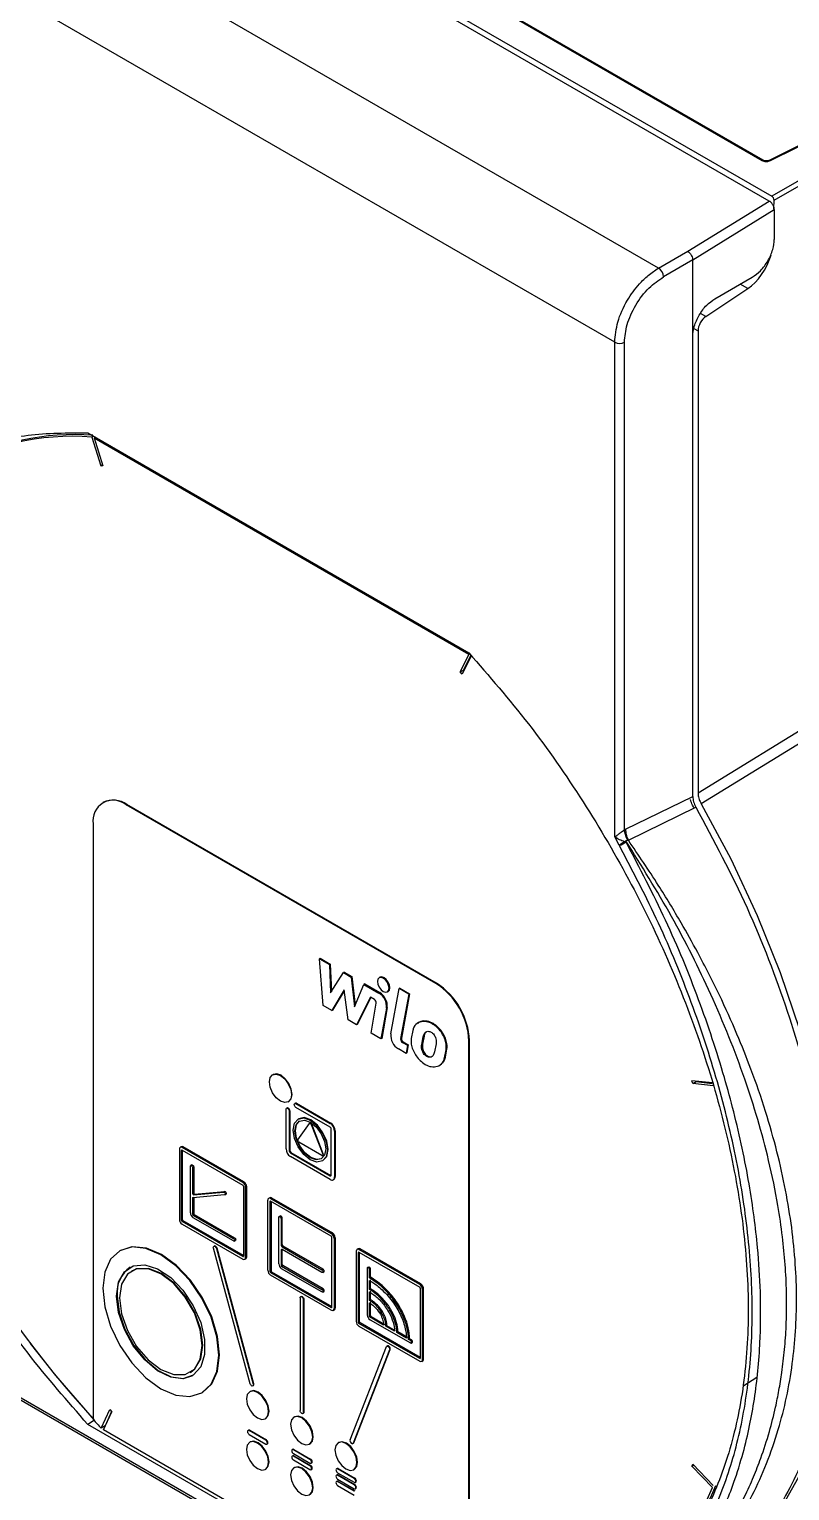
# Model space of a CAD drawing. Extents: x 75 to 2075, y 25 to 1460.
# Drawn here: x 1790.3 to 1851.1, y 503.4 to 620.3 of the extents above; entities that cross this region are included whole.
import ezdxf

# ---------------------------------------------------------------- set-up
doc = ezdxf.new("R2010")
doc.units = 0
doc.header["$LTSCALE"] = 5
doc.linetypes.add('SLD-KATı', pattern=[0])
doc.layers.get('0').update_dxf_attribs({"linetype": 'CONTINUOUS'})

msp = doc.modelspace()

# ---------------------------------------------------------------- linework, layer by layer
at = {"color": 7, "linetype": 'SLD-KATı'}
for p, q in [((1849.486, 606.576), (1794.908, 638.083)), ((1795.607, 638.171), (1849.689, 606.95)), ((1800.842, 637.563), (1848.882, 609.83)), ((1848.997, 609.837), (1800.958, 637.57)), ((1840.632, 601.206), (1786.509, 632.45)), ((1837.126, 595.284), (1783.315, 626.349)), ((1865.458, 617.786), (1849.462, 609.82)), ((1849.583, 609.805), (1865.736, 617.85)), ((1867.154, 617.032), (1849.689, 606.95)), ((1849.863, 606.643), (1867.33, 616.726)), ((1842.959, 602.549), (1849.486, 606.576)), ((1843.364, 601.864), (1849.884, 605.887)), ((1849.853, 605.939), (1849.863, 606.643)), ((1849.884, 605.887), (1849.884, 603.506)), ((1840.632, 601.206), (1842.959, 602.549)), ((1843.364, 601.865), (1841.029, 600.518)), ((1843.364, 601.864), (1843.364, 601.865)), ((1843.364, 595.73), (1843.364, 601.864)), ((1845.131, 598.756), (1848.116, 600.479)), ((1844.403, 597.338), (1847.759, 599.562)), ((1837.126, 555.694), (1837.126, 595.284)), ((1837.9, 556.261), (1837.9, 595.273)), ((1843.364, 558.935), (1843.364, 595.73)), ((1843.786, 596.177), (1843.786, 559.204)), ((1794.988, 588.013), (1825.453, 570.425)), ((1795.448, 587.747), (1795.323, 587.675)), ((1795.323, 587.675), (1796.04, 585.395)), ((1795.59, 587.665), (1795.501, 587.614)), ((1795.501, 587.614), (1796.202, 585.385)), ((1795.501, 587.614), (1825.47, 570.313)), ((1796.04, 585.395), (1796.174, 585.472)), ((1796.202, 585.385), (1796.04, 585.395)), ((1872.774, 577.027), (1843.786, 559.204)), ((1873.036, 576.151), (1844.037, 558.347)), ((1825.47, 570.313), (1824.769, 568.893)), ((1825.648, 570.169), (1824.931, 568.717)), ((1825.618, 570.228), (1825.034, 569.046)), ((1824.769, 568.893), (1825.034, 569.046)), ((1824.931, 568.717), (1824.769, 568.893)), ((1825.034, 569.046), (1825.073, 569.004)), ((1796.236, 558.469), (1796.192, 558.443)), ((1798.067, 558.258), (1798.111, 558.283)), ((1822.816, 543.971), (1798.067, 558.258)), ((1822.86, 543.996), (1798.111, 558.283)), ((1837.99, 556.309), (1843.364, 558.935)), ((1838.214, 555.426), (1843.616, 558.076)), ((1795.415, 556.727), (1795.415, 509.073)), ((1837.483, 555.025), (1837.126, 555.694)), ((1837.9, 556.261), (1837.99, 556.309)), ((1837.496, 555.003), (1837.483, 555.025)), ((1837.924, 555.3), (1838.012, 555.387)), ((1838.028, 555.288), (1837.924, 555.3)), ((1838.178, 555.418), (1838.012, 555.387)), ((1838.028, 555.288), (1838.012, 555.387)), ((1813.571, 545.98), (1813.509, 545.944)), ((1813.819, 542.193), (1813.509, 545.944)), ((1813.509, 545.944), (1814.314, 545.48)), ((1813.571, 545.98), (1814.375, 545.516)), ((1814.375, 545.516), (1814.314, 545.48)), ((1814.314, 545.48), (1814.406, 543.211)), ((1814.375, 545.516), (1814.466, 543.306)), ((1814.406, 543.211), (1815.427, 544.837)), ((1815.489, 544.873), (1815.427, 544.837)), ((1815.427, 544.837), (1816.046, 544.48)), ((1815.489, 544.873), (1816.108, 544.516)), ((1816.108, 544.516), (1816.046, 544.48)), ((1816.046, 544.48), (1816.324, 542.104)), ((1816.108, 544.516), (1816.376, 542.228)), ((1816.324, 542.104), (1817.067, 543.89)), ((1817.129, 543.926), (1817.067, 543.89)), ((1817.067, 543.89), (1818.269, 543.197)), ((1817.129, 543.926), (1818.33, 543.233)), ((1818.347, 544.459), (1818.286, 544.423)), ((1822.86, 543.996), (1822.816, 543.971)), ((1815.489, 543.444), (1814.499, 541.8)), ((1815.496, 543.389), (1814.561, 541.836)), ((1815.799, 541.05), (1815.489, 543.444)), ((1817.593, 542.872), (1816.479, 540.657)), ((1817.627, 542.853), (1816.541, 540.693)), ((1817.907, 542.691), (1817.593, 542.872)), ((1818.33, 543.233), (1818.269, 543.197)), ((1818.942, 543.287), (1819.004, 543.322)), ((1819.217, 539.925), (1819.877, 543.554)), ((1819.939, 543.59), (1819.877, 543.554)), ((1820.651, 543.108), (1819.877, 543.554)), ((1819.939, 543.59), (1820.712, 543.143)), ((1820.651, 543.108), (1820.004, 539.549)), ((1820.712, 543.143), (1820.065, 539.585)), ((1820.651, 543.108), (1820.712, 543.143)), ((1814.499, 541.8), (1813.819, 542.193)), ((1814.499, 541.8), (1814.561, 541.836)), ((1817.655, 539.979), (1818.059, 542.391)), ((1818.876, 541.998), (1818.428, 539.532)), ((1818.938, 542.034), (1818.49, 539.568)), ((1818.938, 542.034), (1818.876, 541.998)), ((1816.479, 540.657), (1815.799, 541.05)), ((1816.541, 540.693), (1816.479, 540.657)), ((1822.558, 540.721), (1822.62, 540.756)), ((1818.428, 539.532), (1817.655, 539.979)), ((1818.49, 539.568), (1818.428, 539.532)), ((1820.004, 539.549), (1820.065, 539.585)), ((1820.217, 539.285), (1820.156, 539.25)), ((1820.156, 539.25), (1820.556, 539.018)), ((1820.217, 539.285), (1820.618, 539.054)), ((1820.977, 540.204), (1820.86, 539.558)), ((1821.695, 539.075), (1821.812, 539.722)), ((1821.874, 539.758), (1821.757, 539.111)), ((1821.874, 539.758), (1821.812, 539.722)), ((1822.833, 539.133), (1822.716, 538.486)), ((1825.467, 539.378), (1825.512, 539.403)), ((1825.467, 491.725), (1825.467, 539.378)), ((1825.512, 491.75), (1825.512, 539.403)), ((1820.439, 538.372), (1819.825, 538.726)), ((1820.556, 539.018), (1820.439, 538.372)), ((1820.501, 538.407), (1820.439, 538.372)), ((1820.618, 539.054), (1820.501, 538.407)), ((1820.618, 539.054), (1820.556, 539.018)), ((1821.757, 539.111), (1821.695, 539.075)), ((1822.135, 538.177), (1822.073, 538.141)), ((1822.119, 538.114), (1822.073, 538.141)), ((1822.181, 538.15), (1822.119, 538.114)), ((1822.135, 538.177), (1822.181, 538.15)), ((1823.52, 538.022), (1823.638, 538.668)), ((1823.582, 538.057), (1823.52, 538.022)), ((1823.582, 538.057), (1823.7, 538.704)), ((1823.638, 538.668), (1823.7, 538.704)), ((1809.816, 536.682), (1809.772, 536.657)), ((1844.934, 536.004), (1843.295, 536.185)), ((1843.361, 535.958), (1843.295, 536.185)), ((1843.361, 535.958), (1843.626, 536.111)), ((1845, 535.776), (1843.361, 535.958)), ((1843.615, 536.15), (1843.626, 536.111)), ((1843.626, 536.111), (1844.906, 535.969)), ((1811.022, 534.492), (1811.066, 534.517)), ((1810.839, 530.726), (1810.839, 533.89)), ((1810.922, 534.002), (1810.878, 533.976)), ((1811.104, 533.737), (1811.148, 533.763)), ((1811.104, 533.737), (1811.104, 530.573)), ((1811.148, 533.763), (1811.148, 530.599)), ((1811.585, 534.385), (1811.541, 534.359)), ((1811.635, 534.35), (1811.679, 534.375)), ((1811.635, 534.35), (1814.375, 532.768)), ((1814.375, 532.462), (1811.635, 534.044)), ((1811.679, 534.375), (1814.419, 532.793)), ((1811.788, 531.454), (1812.707, 532.761)), ((1811.859, 533.144), (1811.815, 533.119)), ((1812.765, 532.799), (1812.721, 532.774)), ((1812.904, 532.698), (1812.86, 532.673)), ((1812.86, 532.673), (1813.779, 530.305)), ((1813.823, 530.331), (1812.904, 532.698)), ((1814.419, 532.793), (1814.375, 532.768)), ((1814.463, 528.634), (1814.463, 532.309)), ((1814.728, 532.156), (1814.772, 532.181)), ((1814.728, 532.156), (1814.728, 528.481)), ((1814.772, 532.181), (1814.772, 528.507)), ((1813.702, 530.196), (1811.865, 531.257)), ((1802.31, 530.711), (1802.31, 525.097)), ((1802.463, 530.905), (1802.374, 530.854)), ((1802.486, 524.995), (1802.486, 530.609)), ((1802.619, 530.89), (1802.531, 530.839)), ((1807.392, 528.032), (1802.531, 530.839)), ((1802.531, 530.634), (1807.392, 527.828)), ((1802.575, 525.046), (1802.575, 530.609)), ((1807.48, 528.083), (1802.619, 530.89)), ((1811.104, 530.573), (1811.148, 530.599)), ((1811.193, 530.42), (1811.237, 530.446)), ((1811.193, 530.42), (1814.375, 528.583)), ((1814.375, 528.277), (1811.193, 530.114)), ((1811.237, 530.446), (1814.419, 528.609)), ((1813.752, 529.763), (1813.796, 529.788)), ((1813.765, 530.19), (1813.809, 530.215)), ((1813.779, 530.305), (1813.823, 530.331)), ((1803.193, 525.608), (1803.193, 529.333)), ((1803.308, 529.441), (1803.219, 529.39)), ((1803.459, 529.282), (1803.37, 529.231)), ((1803.37, 529.231), (1803.37, 527.147)), ((1803.459, 529.282), (1803.459, 527.198)), ((1814.375, 528.583), (1814.419, 528.609)), ((1807.392, 528.032), (1807.48, 528.083)), ((1807.436, 527.752), (1807.436, 522.138)), ((1807.613, 527.649), (1807.701, 527.701)), ((1807.613, 522.036), (1807.613, 527.649)), ((1807.701, 522.087), (1807.701, 527.701)), ((1814.625, 528.252), (1814.669, 528.278)), ((1814.772, 528.507), (1814.728, 528.481)), ((1803.37, 527.147), (1803.459, 527.198)), ((1803.37, 526.793), (1803.37, 525.506)), ((1805.932, 527.052), (1803.392, 526.825)), ((1803.437, 527.064), (1805.843, 527.279)), ((1803.525, 527.115), (1803.437, 527.064)), ((1803.459, 526.83), (1803.459, 525.557)), ((1803.525, 527.115), (1805.932, 527.33)), ((1805.932, 527.33), (1805.843, 527.279)), ((1805.95, 527.057), (1806.038, 527.108)), ((1809.381, 521.015), (1809.381, 526.629)), ((1809.534, 526.823), (1809.445, 526.772)), ((1809.557, 526.527), (1809.557, 520.913)), ((1809.69, 526.808), (1809.602, 526.757)), ((1809.602, 526.757), (1814.463, 523.95)), ((1814.463, 523.746), (1809.602, 526.552)), ((1809.646, 526.527), (1809.646, 520.964)), ((1809.69, 526.808), (1814.551, 524.001)), ((1803.37, 525.506), (1803.459, 525.557)), ((1803.503, 525.48), (1803.414, 525.429)), ((1803.414, 525.429), (1806.641, 523.567)), ((1806.641, 523.363), (1803.414, 525.225)), ((1803.503, 525.48), (1806.729, 523.618)), ((1810.265, 521.526), (1810.265, 525.251)), ((1810.379, 525.359), (1810.29, 525.308)), ((1810.53, 525.2), (1810.441, 525.149)), ((1810.441, 525.149), (1810.441, 523.038)), ((1810.53, 523.089), (1810.53, 525.2)), ((1802.486, 524.995), (1802.575, 525.046)), ((1802.619, 524.97), (1802.531, 524.919)), ((1807.392, 522.112), (1802.531, 524.919)), ((1802.531, 524.715), (1807.392, 521.908)), ((1807.436, 522.189), (1802.619, 524.97)), ((1814.551, 524.001), (1814.463, 523.95)), ((1807.973, 511.941), (1805.035, 522.788)), ((1805.11, 522.958), (1805.065, 522.932)), ((1805.328, 522.777), (1805.283, 522.751)), ((1808.266, 511.929), (1805.328, 522.777)), ((1806.729, 523.618), (1806.641, 523.567)), ((1806.703, 523.356), (1806.791, 523.407)), ((1810.441, 523.038), (1810.53, 523.089)), ((1810.618, 522.936), (1810.53, 522.885)), ((1810.53, 522.885), (1813.712, 521.048)), ((1813.8, 521.099), (1810.618, 522.936)), ((1814.507, 518.056), (1814.507, 523.669)), ((1814.772, 523.618), (1814.684, 523.567)), ((1814.684, 523.567), (1814.684, 517.954)), ((1814.772, 523.618), (1814.772, 518.005)), ((1797.597, 522.608), (1797.553, 522.582)), ((1805.283, 522.751), (1808.222, 511.904)), ((1807.548, 521.893), (1807.637, 521.944)), ((1807.613, 522.036), (1807.701, 522.087)), ((1810.53, 522.681), (1810.441, 522.63)), ((1810.441, 522.63), (1810.441, 521.424)), ((1813.712, 520.844), (1810.53, 522.681)), ((1810.53, 521.475), (1810.53, 522.681)), ((1816.452, 522.547), (1816.452, 516.933)), ((1816.605, 522.741), (1816.516, 522.69)), ((1816.628, 516.831), (1816.628, 522.445)), ((1816.673, 522.675), (1816.761, 522.726)), ((1821.534, 519.868), (1816.673, 522.675)), ((1816.673, 522.47), (1821.534, 519.664)), ((1816.717, 516.882), (1816.717, 522.445)), ((1821.622, 519.919), (1816.761, 522.726)), ((1798.534, 520.984), (1798.49, 520.958)), ((1809.557, 520.913), (1809.646, 520.964)), ((1809.69, 520.888), (1809.602, 520.837)), ((1809.602, 520.837), (1814.463, 518.03)), ((1814.463, 517.826), (1809.602, 520.633)), ((1809.69, 520.888), (1814.507, 518.107)), ((1810.441, 521.424), (1810.53, 521.475)), ((1810.574, 521.398), (1810.485, 521.347)), ((1810.485, 521.347), (1813.712, 519.485)), ((1813.712, 519.281), (1810.485, 521.143)), ((1813.8, 519.536), (1810.574, 521.398)), ((1813.8, 521.099), (1813.712, 521.048)), ((1813.774, 520.838), (1813.863, 520.889)), ((1817.336, 521.169), (1817.336, 517.444)), ((1817.45, 521.277), (1817.361, 521.226)), ((1817.512, 521.067), (1817.601, 521.118)), ((1817.512, 520.419), (1817.512, 521.067)), ((1817.512, 520.419), (1817.601, 520.47)), ((1817.601, 520.47), (1817.601, 521.118)), ((1813.8, 519.536), (1813.712, 519.485)), ((1813.774, 519.274), (1813.863, 519.325)), ((1817.512, 519.48), (1817.512, 520.21)), ((1817.512, 519.48), (1817.601, 519.531)), ((1817.512, 518.604), (1817.512, 519.281)), ((1817.601, 519.531), (1817.601, 520.261)), ((1817.601, 518.655), (1817.601, 519.332)), ((1821.534, 519.868), (1821.622, 519.919)), ((1821.578, 519.587), (1821.578, 513.974)), ((1821.755, 519.485), (1821.843, 519.536)), ((1821.755, 513.872), (1821.755, 519.485)), ((1821.843, 513.923), (1821.843, 519.536)), ((1811.962, 518.811), (1811.962, 509.787)), ((1812.045, 518.922), (1812, 518.897)), ((1812.227, 518.658), (1812.271, 518.683)), ((1812.227, 509.634), (1812.227, 518.658)), ((1812.271, 518.683), (1812.271, 509.66)), ((1817.512, 518.604), (1817.601, 518.655)), ((1817.512, 517.342), (1817.512, 518.403)), ((1817.601, 517.393), (1817.601, 518.454)), ((1814.619, 517.811), (1814.708, 517.862)), ((1814.772, 518.005), (1814.684, 517.954)), ((1817.512, 517.342), (1817.601, 517.393)), ((1817.645, 517.316), (1817.557, 517.265)), ((1818.644, 516.637), (1817.557, 517.265)), ((1817.557, 517.061), (1820.783, 515.198)), ((1817.645, 517.316), (1818.732, 516.688)), ((1816.628, 516.831), (1816.717, 516.882)), ((1816.761, 516.806), (1816.673, 516.755)), ((1821.534, 513.948), (1816.673, 516.755)), ((1816.673, 516.55), (1821.534, 513.744)), ((1821.578, 514.025), (1816.761, 516.806)), ((1818.913, 516.584), (1818.825, 516.533)), ((1819.519, 516.132), (1818.825, 516.533)), ((1819.607, 516.183), (1818.913, 516.584)), ((1819.788, 516.079), (1819.7, 516.028)), ((1820.465, 515.586), (1819.7, 516.028)), ((1820.553, 515.637), (1819.788, 516.079)), ((1815.962, 507.437), (1818.871, 514.906)), ((1819.12, 514.657), (1816.211, 507.187)), ((1816.255, 507.213), (1819.164, 514.683)), ((1818.946, 514.97), (1818.902, 514.944)), ((1819.12, 514.657), (1819.164, 514.683)), ((1820.637, 515.487), (1820.726, 515.538)), ((1820.783, 515.403), (1820.637, 515.487)), ((1820.871, 515.454), (1820.726, 515.538)), ((1820.783, 515.403), (1820.871, 515.454)), ((1820.845, 515.192), (1820.934, 515.243)), ((1821.69, 513.729), (1821.779, 513.78)), ((1821.755, 513.872), (1821.843, 513.923)), ((1786.271, 512.761), (1834.17, 485.11)), ((1786.387, 512.504), (1834.286, 484.852)), ((1803.177, 512.839), (1803.221, 512.865)), ((1848.49, 512.449), (1847.455, 511.758)), ((1804.114, 511.215), (1804.159, 511.241)), ((1807.978, 511.329), (1807.934, 511.303)), ((1808.191, 511.76), (1808.236, 511.785)), ((1808.222, 511.904), (1808.266, 511.929)), ((1795.522, 509.01), (1794.988, 508.685)), ((1796.059, 508.381), (1796.739, 509.873)), ((1796.237, 508.24), (1796.902, 509.701)), ((1796.893, 509.711), (1796.369, 508.56)), ((1796.739, 509.873), (1796.902, 509.701)), ((1809.184, 509.138), (1809.228, 509.164)), ((1811.513, 509.288), (1811.469, 509.262)), ((1812.188, 509.548), (1812.232, 509.574)), ((1812.271, 509.66), (1812.227, 509.634)), ((1809.001, 500.595), (1794.988, 508.685)), ((1796.369, 508.56), (1796.059, 508.381)), ((1809.022, 500.859), (1796.237, 508.24)), ((1796.366, 508.523), (1796.335, 508.541)), ((1807.846, 508.219), (1807.802, 508.194)), ((1807.896, 508.184), (1807.94, 508.21)), ((1809.222, 507.419), (1807.896, 508.184)), ((1807.896, 507.878), (1809.222, 507.113)), ((1807.94, 508.21), (1809.266, 507.444)), ((1807.978, 507.277), (1807.934, 507.251)), ((1809.266, 507.444), (1809.222, 507.419)), ((1809.315, 507.103), (1809.359, 507.129)), ((1811.382, 506.688), (1811.338, 506.663)), ((1811.431, 506.654), (1811.475, 506.679)), ((1812.757, 505.888), (1811.431, 506.654)), ((1811.475, 506.679), (1812.801, 505.914)), ((1812.719, 507.097), (1812.763, 507.123)), ((1815.049, 507.247), (1815.005, 507.221)), ((1816.18, 507.15), (1816.225, 507.175)), ((1816.255, 507.213), (1816.211, 507.187)), ((1811.382, 506.178), (1811.338, 506.153)), ((1811.431, 506.347), (1812.757, 505.582)), ((1811.431, 506.143), (1811.475, 506.169)), ((1812.757, 505.378), (1811.431, 506.143)), ((1811.431, 505.837), (1812.757, 505.072)), ((1811.513, 505.236), (1811.469, 505.21)), ((1811.475, 506.169), (1812.801, 505.403)), ((1812.801, 505.914), (1812.757, 505.888)), ((1812.801, 505.403), (1812.757, 505.378)), ((1812.851, 505.573), (1812.895, 505.598)), ((1843.295, 505.35), (1843.361, 505.501)), ((1843.295, 505.35), (1843.431, 505.429)), ((1844.934, 503.64), (1843.295, 505.35)), ((1845, 503.791), (1843.361, 505.501)), ((1809.184, 505.086), (1809.228, 505.112)), ((1812.851, 505.062), (1812.895, 505.088)), ((1814.917, 505.158), (1814.873, 505.132)), ((1814.917, 504.647), (1814.873, 504.622)), ((1814.917, 504.137), (1814.873, 504.112)), ((1814.967, 505.123), (1815.011, 505.148)), ((1816.293, 504.358), (1814.967, 505.123)), ((1814.967, 504.817), (1816.293, 504.051)), ((1814.967, 504.613), (1815.011, 504.638)), ((1816.293, 503.847), (1814.967, 504.613)), ((1814.967, 504.306), (1816.293, 503.541)), ((1814.967, 504.102), (1815.011, 504.128)), ((1816.293, 503.337), (1814.967, 504.102)), ((1815.011, 505.148), (1816.337, 504.383)), ((1815.011, 504.638), (1816.337, 503.873)), ((1815.011, 504.128), (1816.337, 503.362)), ((1816.255, 505.056), (1816.299, 505.082)), ((1816.337, 504.383), (1816.293, 504.358)), ((1816.386, 504.042), (1816.431, 504.068)), ((1814.967, 503.796), (1816.293, 503.031)), ((1816.337, 503.873), (1816.293, 503.847)), ((1816.386, 503.532), (1816.431, 503.557))]:
    msp.add_line(p, q, dxfattribs=at)
at = {"color": 8, "linetype": 'SLD-KATı'}
for p, q in [((1847.759, 599.562), (1847.143, 599.917)), ((1844.403, 597.338), (1843.972, 597.587)), ((1843.46, 596.365), (1843.786, 596.177)), ((1802.531, 530.634), (1802.486, 530.609)), ((1803.431, 526.828), (1803.37, 526.793)), ((1809.602, 526.552), (1809.557, 526.527)), ((1807.392, 522.112), (1807.436, 522.138)), ((1816.673, 522.47), (1816.628, 522.445)), ((1814.463, 518.03), (1814.507, 518.056)), ((1821.534, 513.948), (1821.578, 513.974))]:
    msp.add_line(p, q, dxfattribs=at)
at = {"color": 7, "linetype": 'SLD-KATı', "flags": 128}
for points in [[(1844.037, 558.347), (1846.397, 553.927), (1848.506, 549.417), (1850.346, 544.853), (1851.902, 540.274), (1853.16, 535.719), (1854.112, 531.224), (1854.748, 526.828), (1855.063, 522.566), (1855.055, 518.475), (1854.724, 514.589), (1854.072, 510.939), (1853.105, 507.557), (1851.831, 504.47), (1850.26, 501.704), (1848.407, 499.283), (1846.285, 497.226), (1844.713, 496.054)], [(1818.15, 544.123), (1818.185, 543.897), (1818.286, 543.665), (1818.436, 543.462), (1818.614, 543.319), (1818.791, 543.257), (1818.942, 543.287), (1819.042, 543.402), (1819.078, 543.587), (1819.042, 543.812), (1818.942, 544.044), (1818.791, 544.247), (1818.614, 544.391), (1818.436, 544.452), (1818.286, 544.423), (1818.185, 544.307), (1818.15, 544.123)], [(1819.004, 543.322), (1819.004, 543.322), (1819.104, 543.438), (1819.14, 543.623), (1819.104, 543.848), (1819.004, 544.08), (1818.853, 544.283), (1818.676, 544.426), (1818.498, 544.488), (1818.347, 544.459)], [(1809.513, 536.085), (1809.581, 536.436), (1809.772, 536.657), (1810.059, 536.713), (1810.397, 536.595), (1810.735, 536.322), (1811.022, 535.935), (1811.214, 535.494), (1811.281, 535.064), (1811.214, 534.712), (1811.022, 534.492), (1810.735, 534.436), (1810.397, 534.554), (1810.059, 534.827), (1809.772, 535.213), (1809.581, 535.655), (1809.513, 536.085)], [(1811.066, 534.517), (1811.066, 534.517), (1811.258, 534.738), (1811.325, 535.09), (1811.258, 535.519), (1811.066, 535.961), (1810.78, 536.348), (1810.441, 536.621), (1810.103, 536.738), (1809.816, 536.682)], [(1810.839, 533.89), (1810.849, 533.943), (1810.878, 533.976), (1810.921, 533.985), (1810.972, 533.967), (1811.022, 533.926), (1811.065, 533.868), (1811.094, 533.802), (1811.104, 533.737)], [(1811.148, 533.763), (1811.138, 533.827), (1811.11, 533.893), (1811.067, 533.951), (1811.016, 533.992), (1810.965, 534.01), (1810.922, 534.002)], [(1811.635, 534.044), (1811.584, 534.084), (1811.541, 534.142), (1811.512, 534.209), (1811.502, 534.273), (1811.512, 534.326), (1811.541, 534.359), (1811.584, 534.367), (1811.635, 534.35)], [(1811.679, 534.375), (1811.628, 534.393), (1811.585, 534.385)], [(1811.414, 532.232), (1811.518, 532.777), (1811.815, 533.119), (1812.259, 533.205), (1812.784, 533.023), (1813.308, 532.6), (1813.752, 532), (1814.049, 531.316), (1814.154, 530.65), (1814.049, 530.105), (1813.752, 529.763), (1813.308, 529.677), (1812.784, 529.859), (1812.259, 530.282), (1811.815, 530.881), (1811.518, 531.566), (1811.414, 532.232)], [(1811.546, 532.155), (1811.64, 532.648), (1811.909, 532.956), (1812.31, 533.034), (1812.784, 532.87), (1813.257, 532.488), (1813.659, 531.946), (1813.927, 531.328), (1814.021, 530.727), (1813.927, 530.234), (1813.659, 529.925), (1813.257, 529.847), (1812.784, 530.012), (1812.31, 530.394), (1811.909, 530.936), (1811.64, 531.554), (1811.546, 532.155)], [(1811.59, 532.181), (1811.685, 532.673), (1811.931, 532.969)], [(1813.68, 529.939), (1813.301, 529.873), (1812.828, 530.037), (1812.354, 530.42), (1811.953, 530.961), (1811.685, 531.58), (1811.59, 532.181)], [(1813.796, 529.788), (1813.797, 529.788), (1814.094, 530.13), (1814.198, 530.676), (1814.094, 531.341), (1813.797, 532.026), (1813.352, 532.625), (1812.828, 533.048), (1812.304, 533.231), (1811.859, 533.144)], [(1812.707, 532.761), (1812.721, 532.774), (1812.739, 532.78), (1812.761, 532.778), (1812.784, 532.768), (1812.806, 532.751), (1812.828, 532.729), (1812.846, 532.702), (1812.86, 532.673)], [(1812.904, 532.698), (1812.89, 532.727), (1812.872, 532.754), (1812.851, 532.777), (1812.828, 532.793), (1812.805, 532.803), (1812.784, 532.805), (1812.765, 532.799)], [(1813.779, 530.305), (1813.788, 530.275), (1813.791, 530.247), (1813.788, 530.223), (1813.779, 530.203), (1813.765, 530.19), (1813.746, 530.184), (1813.725, 530.186), (1813.702, 530.196)], [(1803.193, 529.333), (1803.2, 529.368), (1803.219, 529.39), (1803.248, 529.396), (1803.282, 529.384), (1803.316, 529.357), (1803.344, 529.318), (1803.364, 529.274), (1803.37, 529.231)], [(1803.308, 529.441), (1803.336, 529.447), (1803.37, 529.435), (1803.404, 529.408), (1803.433, 529.369), (1803.452, 529.325), (1803.459, 529.282)], [(1805.843, 527.279), (1805.876, 527.273), (1805.91, 527.251), (1805.941, 527.215), (1805.964, 527.172), (1805.975, 527.128), (1805.973, 527.09), (1805.958, 527.063), (1805.932, 527.052)], [(1805.932, 527.33), (1805.964, 527.324), (1805.999, 527.302), (1806.03, 527.266), (1806.053, 527.223), (1806.064, 527.179), (1806.061, 527.141), (1806.046, 527.114), (1806.038, 527.108)], [(1810.265, 525.251), (1810.271, 525.286), (1810.29, 525.308), (1810.319, 525.314), (1810.353, 525.302), (1810.387, 525.275), (1810.415, 525.236), (1810.435, 525.192), (1810.441, 525.149)], [(1810.53, 525.2), (1810.523, 525.243), (1810.504, 525.287), (1810.475, 525.326), (1810.441, 525.353), (1810.407, 525.365), (1810.379, 525.359)], [(1796.193, 519.578), (1796.351, 518.099), (1796.815, 516.539), (1797.552, 515.004), (1798.513, 513.598), (1799.632, 512.416), (1800.833, 511.54), (1802.035, 511.029), (1803.154, 510.919), (1804.115, 511.215), (1804.852, 511.9), (1805.316, 512.924), (1805.474, 514.22), (1805.316, 515.698), (1804.852, 517.258), (1804.115, 518.794), (1803.154, 520.2), (1802.035, 521.381), (1800.833, 522.257), (1799.632, 522.768), (1798.513, 522.879), (1797.552, 522.582), (1796.815, 521.898), (1796.351, 520.873), (1796.193, 519.578)], [(1804.159, 511.241), (1804.159, 511.241), (1804.896, 511.925), (1805.36, 512.95), (1805.518, 514.245), (1805.36, 515.724), (1804.896, 517.284), (1804.159, 518.819), (1803.198, 520.225), (1802.079, 521.407), (1800.878, 522.283), (1799.677, 522.794), (1798.557, 522.904), (1797.597, 522.608)], [(1805.035, 522.788), (1805.027, 522.852), (1805.039, 522.903), (1805.069, 522.934), (1805.113, 522.94), (1805.164, 522.92), (1805.214, 522.877), (1805.256, 522.818), (1805.283, 522.751)], [(1805.328, 522.777), (1805.3, 522.843), (1805.259, 522.902), (1805.208, 522.945), (1805.157, 522.965), (1805.113, 522.959), (1805.11, 522.958)], [(1806.641, 523.567), (1806.674, 523.539), (1806.703, 523.501), (1806.722, 523.457), (1806.729, 523.414), (1806.722, 523.378), (1806.703, 523.356), (1806.674, 523.351), (1806.641, 523.363)], [(1806.729, 523.618), (1806.763, 523.59), (1806.791, 523.552), (1806.811, 523.508), (1806.817, 523.465), (1806.811, 523.429), (1806.791, 523.407)], [(1797.298, 518.94), (1797.455, 520.052), (1797.912, 520.885), (1798.629, 521.363), (1799.542, 521.445), (1800.569, 521.123), (1801.62, 520.425), (1802.601, 519.414), (1803.425, 518.179), (1804.019, 516.831), (1804.33, 515.489), (1804.33, 514.272), (1804.019, 513.288), (1803.425, 512.626), (1802.601, 512.342), (1801.62, 512.464), (1800.569, 512.98), (1799.542, 513.844), (1798.629, 514.979), (1797.912, 516.285), (1797.455, 517.646), (1797.298, 518.94)], [(1797.519, 518.812), (1797.681, 517.536), (1798.152, 516.197), (1798.885, 514.927), (1799.809, 513.85), (1800.833, 513.071), (1801.858, 512.667), (1802.782, 512.677), (1803.515, 513.101), (1803.986, 513.896), (1804.148, 514.985), (1803.986, 516.262), (1803.515, 517.6), (1802.782, 518.871), (1801.858, 519.948), (1800.833, 520.726), (1799.809, 521.13), (1798.885, 521.12), (1798.152, 520.697), (1797.681, 519.901), (1797.519, 518.812)], [(1803.221, 512.865), (1803.559, 513.126), (1804.03, 513.922), (1804.192, 515.011), (1804.03, 516.287), (1803.559, 517.626), (1802.826, 518.896), (1801.902, 519.973), (1800.878, 520.752), (1799.853, 521.156), (1798.929, 521.145), (1798.534, 520.984)], [(1813.712, 521.048), (1813.745, 521.021), (1813.774, 520.982), (1813.793, 520.938), (1813.8, 520.895), (1813.793, 520.86), (1813.774, 520.838), (1813.745, 520.832), (1813.712, 520.844)], [(1813.863, 520.889), (1813.882, 520.911), (1813.888, 520.946), (1813.882, 520.989), (1813.863, 521.033), (1813.834, 521.072), (1813.8, 521.099)], [(1817.512, 521.067), (1817.506, 521.11), (1817.486, 521.154), (1817.458, 521.193), (1817.424, 521.22), (1817.39, 521.232), (1817.361, 521.226), (1817.342, 521.204), (1817.336, 521.169)], [(1817.601, 521.118), (1817.594, 521.161), (1817.575, 521.205), (1817.546, 521.244), (1817.512, 521.271), (1817.479, 521.283), (1817.45, 521.277)], [(1813.712, 519.485), (1813.745, 519.457), (1813.774, 519.419), (1813.793, 519.374), (1813.8, 519.332), (1813.793, 519.296), (1813.774, 519.274), (1813.745, 519.269), (1813.712, 519.281)], [(1813.863, 519.325), (1813.882, 519.347), (1813.888, 519.383), (1813.882, 519.426), (1813.863, 519.47), (1813.834, 519.508), (1813.8, 519.536)], [(1797.342, 518.965), (1797.499, 517.671), (1797.956, 516.311), (1798.673, 515.005), (1799.586, 513.869), (1800.613, 513.005), (1801.664, 512.49), (1802.645, 512.368), (1803.377, 512.594)], [(1811.962, 518.811), (1811.972, 518.864), (1812, 518.897), (1812.043, 518.905), (1812.094, 518.887), (1812.145, 518.846), (1812.188, 518.788), (1812.217, 518.722), (1812.227, 518.658)], [(1812.045, 518.922), (1812.088, 518.931), (1812.138, 518.913), (1812.189, 518.872), (1812.232, 518.814), (1812.261, 518.748), (1812.271, 518.683)], [(1795.522, 509.01), (1792.424, 512.587), (1790.412, 515.145)], [(1818.871, 514.906), (1818.898, 514.942), (1818.94, 514.953), (1818.99, 514.938), (1819.041, 514.899), (1819.085, 514.842), (1819.116, 514.777), (1819.128, 514.711), (1819.12, 514.657)], [(1819.164, 514.683), (1819.172, 514.737), (1819.16, 514.802), (1819.129, 514.868), (1819.085, 514.925), (1819.034, 514.963), (1818.984, 514.978), (1818.946, 514.97)], [(1820.783, 515.198), (1820.817, 515.187), (1820.845, 515.192), (1820.864, 515.214), (1820.871, 515.25), (1820.864, 515.292), (1820.845, 515.337), (1820.817, 515.375), (1820.783, 515.403)], [(1820.934, 515.243), (1820.953, 515.265), (1820.96, 515.301), (1820.953, 515.343), (1820.934, 515.388), (1820.905, 515.426), (1820.871, 515.454)], [(1807.675, 510.731), (1807.742, 510.301), (1807.934, 509.86), (1808.22, 509.473), (1808.559, 509.2), (1808.897, 509.082), (1809.184, 509.138), (1809.375, 509.359), (1809.443, 509.71), (1809.375, 510.14), (1809.184, 510.582), (1808.897, 510.968), (1808.559, 511.241), (1808.22, 511.359), (1807.934, 511.303), (1807.742, 511.083), (1807.675, 510.731)], [(1808.222, 511.904), (1808.23, 511.84), (1808.218, 511.789), (1808.188, 511.758), (1808.144, 511.752), (1808.093, 511.772), (1808.042, 511.815), (1808, 511.874), (1807.973, 511.941)], [(1809.228, 509.164), (1809.228, 509.164), (1809.419, 509.384), (1809.487, 509.736), (1809.419, 510.165), (1809.228, 510.607), (1808.941, 510.994), (1808.603, 511.267), (1808.265, 511.384), (1807.978, 511.329)], [(1811.21, 508.69), (1811.278, 508.26), (1811.469, 507.819), (1811.756, 507.432), (1812.094, 507.159), (1812.432, 507.041), (1812.719, 507.097), (1812.911, 507.318), (1812.978, 507.669), (1812.911, 508.099), (1812.719, 508.541), (1812.432, 508.927), (1812.094, 509.2), (1811.756, 509.318), (1811.469, 509.262), (1811.278, 509.042), (1811.21, 508.69)], [(1812.763, 507.123), (1812.763, 507.123), (1812.955, 507.343), (1813.022, 507.695), (1812.955, 508.124), (1812.763, 508.566), (1812.477, 508.953), (1812.138, 509.226), (1811.8, 509.343), (1811.513, 509.288)], [(1812.227, 509.634), (1812.217, 509.581), (1812.188, 509.548), (1812.145, 509.54), (1812.094, 509.558), (1812.043, 509.598), (1812, 509.657), (1811.972, 509.723), (1811.962, 509.787)], [(1812.271, 509.66), (1812.261, 509.607), (1812.232, 509.574)], [(1807.896, 508.184), (1807.845, 508.202), (1807.802, 508.194), (1807.773, 508.161), (1807.763, 508.108), (1807.773, 508.043), (1807.802, 507.977), (1807.845, 507.919), (1807.896, 507.878)], [(1807.94, 508.21), (1807.889, 508.227), (1807.846, 508.219)], [(1807.675, 506.679), (1807.742, 506.249), (1807.934, 505.808), (1808.22, 505.421), (1808.559, 505.148), (1808.897, 505.03), (1809.184, 505.086), (1809.375, 505.307), (1809.443, 505.658), (1809.375, 506.088), (1809.184, 506.529), (1808.897, 506.916), (1808.559, 507.189), (1808.22, 507.307), (1807.934, 507.251), (1807.742, 507.031), (1807.675, 506.679)], [(1809.228, 505.112), (1809.228, 505.112), (1809.419, 505.332), (1809.487, 505.684), (1809.419, 506.113), (1809.228, 506.555), (1808.941, 506.942), (1808.603, 507.215), (1808.265, 507.332), (1807.978, 507.277)], [(1809.222, 507.113), (1809.272, 507.095), (1809.315, 507.103), (1809.344, 507.137), (1809.354, 507.189), (1809.344, 507.254), (1809.315, 507.32), (1809.272, 507.378), (1809.222, 507.419)], [(1809.359, 507.129), (1809.388, 507.162), (1809.398, 507.215), (1809.388, 507.279), (1809.359, 507.346), (1809.316, 507.404), (1809.266, 507.444)], [(1811.431, 506.654), (1811.381, 506.671), (1811.338, 506.663), (1811.309, 506.63), (1811.299, 506.577), (1811.309, 506.513), (1811.338, 506.446), (1811.381, 506.388), (1811.431, 506.347)], [(1811.475, 506.679), (1811.425, 506.697), (1811.382, 506.688)], [(1814.746, 506.649), (1814.813, 506.219), (1815.005, 505.778), (1815.291, 505.391), (1815.63, 505.118), (1815.968, 505), (1816.255, 505.056), (1816.446, 505.277), (1816.514, 505.628), (1816.446, 506.058), (1816.255, 506.5), (1815.968, 506.886), (1815.63, 507.159), (1815.291, 507.277), (1815.005, 507.221), (1814.813, 507.001), (1814.746, 506.649)], [(1816.299, 505.082), (1816.299, 505.082), (1816.49, 505.302), (1816.558, 505.654), (1816.49, 506.083), (1816.299, 506.525), (1816.012, 506.912), (1815.674, 507.185), (1815.336, 507.302), (1815.049, 507.247)], [(1815.962, 507.437), (1815.954, 507.382), (1815.966, 507.317), (1815.997, 507.251), (1816.041, 507.195), (1816.092, 507.156), (1816.142, 507.141), (1816.184, 507.152), (1816.211, 507.187)], [(1816.225, 507.175), (1816.228, 507.178), (1816.255, 507.213)], [(1811.21, 504.638), (1811.278, 504.208), (1811.469, 503.767), (1811.756, 503.38), (1812.094, 503.107), (1812.432, 502.989), (1812.719, 503.045), (1812.911, 503.266), (1812.978, 503.617), (1812.911, 504.047), (1812.719, 504.488), (1812.432, 504.875), (1812.094, 505.148), (1811.756, 505.266), (1811.469, 505.21), (1811.278, 504.99), (1811.21, 504.638)], [(1811.431, 506.143), (1811.381, 506.161), (1811.338, 506.153), (1811.309, 506.12), (1811.299, 506.067), (1811.309, 506.002), (1811.338, 505.936), (1811.381, 505.878), (1811.431, 505.837)], [(1811.475, 506.169), (1811.425, 506.186), (1811.382, 506.178)], [(1812.763, 503.071), (1812.763, 503.071), (1812.955, 503.291), (1813.022, 503.643), (1812.955, 504.072), (1812.763, 504.514), (1812.477, 504.901), (1812.138, 505.174), (1811.8, 505.291), (1811.513, 505.236)], [(1812.757, 505.582), (1812.808, 505.564), (1812.851, 505.573), (1812.88, 505.606), (1812.89, 505.659), (1812.88, 505.723), (1812.851, 505.789), (1812.808, 505.847), (1812.757, 505.888)], [(1812.757, 505.072), (1812.808, 505.054), (1812.851, 505.062), (1812.88, 505.096), (1812.89, 505.148), (1812.88, 505.213), (1812.851, 505.279), (1812.808, 505.337), (1812.757, 505.378)], [(1812.895, 505.598), (1812.924, 505.631), (1812.934, 505.684), (1812.924, 505.749), (1812.895, 505.815), (1812.852, 505.873), (1812.801, 505.914)], [(1812.895, 505.088), (1812.924, 505.121), (1812.934, 505.174), (1812.924, 505.238), (1812.895, 505.304), (1812.852, 505.363), (1812.801, 505.403)], [(1814.967, 505.123), (1814.916, 505.141), (1814.873, 505.132), (1814.844, 505.099), (1814.834, 505.046), (1814.844, 504.982), (1814.873, 504.916), (1814.916, 504.858), (1814.967, 504.817)], [(1814.967, 504.613), (1814.916, 504.63), (1814.873, 504.622), (1814.844, 504.589), (1814.834, 504.536), (1814.844, 504.472), (1814.873, 504.405), (1814.916, 504.347), (1814.967, 504.306)], [(1814.967, 504.102), (1814.916, 504.12), (1814.873, 504.112), (1814.844, 504.079), (1814.834, 504.026), (1814.844, 503.961), (1814.873, 503.895), (1814.916, 503.837), (1814.967, 503.796)], [(1815.011, 505.148), (1814.96, 505.166), (1814.917, 505.158)], [(1815.011, 504.638), (1814.96, 504.656), (1814.917, 504.647)], [(1815.011, 504.128), (1814.96, 504.145), (1814.917, 504.137)], [(1816.293, 504.051), (1816.343, 504.034), (1816.386, 504.042), (1816.415, 504.075), (1816.425, 504.128), (1816.415, 504.192), (1816.386, 504.259), (1816.343, 504.317), (1816.293, 504.358)], [(1816.431, 504.068), (1816.459, 504.101), (1816.469, 504.153), (1816.459, 504.218), (1816.431, 504.284), (1816.388, 504.342), (1816.337, 504.383)], [(1816.293, 503.541), (1816.343, 503.523), (1816.386, 503.532), (1816.415, 503.565), (1816.425, 503.618), (1816.415, 503.682), (1816.386, 503.748), (1816.343, 503.806), (1816.293, 503.847)], [(1816.431, 503.557), (1816.459, 503.59), (1816.469, 503.643), (1816.459, 503.708), (1816.431, 503.774), (1816.388, 503.832), (1816.337, 503.873)]]:
    msp.add_lwpolyline(points, dxfattribs=at)
at = {"color": 8, "linetype": 'SLD-KATı'}
for centre, radius, start, end in [((1848.946, 609.729), 0.12, 64.59564, 122.52645), ((1849.509, 609.704), 0.125, 54.13551, 112.24688)]:
    msp.add_arc(centre, radius, start, end, dxfattribs=at)
at = {"color": 7, "linetype": 'SLD-KATı'}
for centre, radius, start, end in [((1840.078, 600.427), 0.956, 5.44584, 54.55416), ((1837.525, 596.058), 0.871, 242.73836, 295.52952), ((1793.677, 568.764), 18.982, 85.0229, 158.32003), ((1793.974, 568.393), 19.498, 85.8189, 119.21903), ((1797.032, 556.989), 1.638, 50.79671, 189.21404), ((1797.013, 556.75), 1.886, 54.38242, 114.30712), ((1844.607, 544.1), 13.043, 120.82497, 123.10818), ((1831.277, 567.265), 13.749, 296.89273, 299.40921), ((1819.71, 539.116), 5.763, 2.60548, 57.39452), ((1819.754, 539.141), 5.763, 2.60548, 57.39452), ((1860.826, 568.751), 88.494, 196.63843, 222.38296), ((1817.737, 542.416), 0.324, 355.60137, 58.17503), ((1817.586, 542.097), 1.294, 355.60137, 58.17503), ((1817.648, 542.133), 1.294, 355.60137, 58.17503), ((1820.507, 539.825), 1.294, 175.60137, 238.17503), ((1820.326, 539.524), 0.324, 175.60137, 238.17503), ((1820.388, 539.56), 0.324, 175.60137, 238.17503), ((1813.961, 532.121), 0.768, 2.60548, 57.39452), ((1814.271, 532.3), 0.192, 2.60548, 57.39452), ((1814.005, 532.146), 0.768, 2.60548, 57.39452), ((1811.944, 531.401), 0.165, 161.22155, 241.18981), ((1802.444, 530.733), 0.136, 50.79671, 189.21404), ((1802.527, 530.762), 0.157, 54.38242, 114.30712), ((1802.513, 530.613), 0.0273, 50.79671, 189.21404), ((1811.607, 530.761), 0.768, 182.60548, 237.39452), ((1811.296, 530.582), 0.192, 182.60548, 237.39452), ((1811.34, 530.607), 0.192, 182.60548, 237.39452), ((1813.74, 530.282), 0.0957, 315.73822, 30.3458), ((1814.409, 528.625), 0.0546, 230.79671, 9.21404), ((1814.461, 528.676), 0.0797, 237.89856, 265.70436), ((1807.133, 527.628), 0.48, 2.60548, 57.39452), ((1807.34, 527.747), 0.0961, 2.60548, 57.39452), ((1807.222, 527.679), 0.48, 2.60548, 57.39452), ((1814.513, 528.446), 0.218, 230.79671, 9.21404), ((1814.534, 528.476), 0.24, 304.05635, 7.25583), ((1803.453, 527.145), 0.0823, 178.80811, 258.78103), ((1803.397, 526.797), 0.0275, 100.54678, 189.25188), ((1803.541, 527.196), 0.0823, 178.80811, 258.78103), ((1809.515, 526.651), 0.136, 50.79671, 189.21404), ((1809.598, 526.68), 0.157, 54.38242, 114.30712), ((1809.584, 526.531), 0.0273, 50.79671, 189.21404), ((1802.789, 525.119), 0.48, 182.60548, 237.39452), ((1803.673, 525.63), 0.48, 182.60548, 237.39452), ((1803.466, 525.51), 0.0961, 182.60548, 237.39452), ((1803.555, 525.561), 0.0961, 182.60548, 237.39452), ((1802.582, 525), 0.0961, 182.60548, 237.39452), ((1802.671, 525.051), 0.0961, 182.60548, 237.39452), ((1814.204, 523.546), 0.48, 2.60548, 57.39452), ((1814.293, 523.597), 0.48, 2.60548, 57.39452), ((1810.633, 523.047), 0.192, 182.60548, 237.39452), ((1810.722, 523.098), 0.192, 182.60548, 237.39452), ((1814.411, 523.665), 0.0961, 2.60548, 57.39452), ((1816.67, 522.598), 0.157, 54.38242, 114.30712), ((1807.409, 522.133), 0.0273, 230.79671, 9.21404), ((1807.478, 522.014), 0.136, 230.79671, 9.21404), ((1807.548, 522.07), 0.154, 305.01333, 6.29885), ((1810.495, 522.638), 0.0546, 50.79671, 189.21404), ((1816.586, 522.569), 0.136, 50.79671, 189.21404), ((1816.655, 522.449), 0.0273, 50.79671, 189.21404), ((1799.778, 519.242), 2.451, 124.82234, 186.48984), ((1809.86, 521.037), 0.48, 182.60548, 237.39452), ((1809.653, 520.918), 0.0961, 182.60548, 237.39452), ((1809.742, 520.969), 0.0961, 182.60548, 237.39452), ((1810.744, 521.548), 0.48, 182.60548, 237.39452), ((1810.537, 521.428), 0.0961, 182.60548, 237.39452), ((1810.626, 521.479), 0.0961, 182.60548, 237.39452), ((1821.275, 519.464), 0.48, 2.60548, 57.39452), ((1821.482, 519.583), 0.0961, 2.60548, 57.39452), ((1821.364, 519.515), 0.48, 2.60548, 57.39452), ((1814.48, 518.051), 0.0273, 230.79671, 9.21404), ((1814.549, 517.932), 0.136, 230.79671, 9.21404), ((1814.624, 517.986), 0.15, 304.05635, 7.25583), ((1816.931, 516.955), 0.48, 182.60548, 237.39452), ((1817.815, 517.465), 0.48, 182.60548, 237.39452), ((1817.608, 517.346), 0.0961, 182.60548, 237.39452), ((1817.697, 517.397), 0.0961, 182.60548, 237.39452), ((1816.724, 516.836), 0.0961, 182.60548, 237.39452), ((1816.813, 516.887), 0.0961, 182.60548, 237.39452), ((1821.551, 513.969), 0.0273, 230.79671, 9.21404), ((1821.62, 513.85), 0.136, 230.79671, 9.21404), ((1821.69, 513.906), 0.154, 305.01333, 6.29885), ((1808.154, 511.878), 0.123, 311.37442, 24.63182), ((1853.498, 562.489), 78.91, 222.60303, 223.28948), ((1827.286, 510.661), 18.993, 264.64051, 338.30518), ((1826.994, 511.203), 19.655, 300.75549, 337.84996)]:
    msp.add_arc(centre, radius, start, end, dxfattribs=at)
for centre, major_axis, ratio, start_param, end_param in [((1849.686, 606.744), (-0.122, 0.218), 0.5884492, 3.9370309, 5.5050882), ((1847.723, 602.09), (1.445, 2.773), 0.5464088, 3.9207864, 5.0420352), ((1844.414, 596.58), (0.434, 0.832), 0.5464088, 0.7791938, 2.3325368)]:
    msp.add_ellipse(centre, major_axis=major_axis, ratio=ratio, start_param=start_param, end_param=end_param, dxfattribs=at)
for points, knots in [([(1848.882, 609.83), (1848.93, 609.807), (1849.005, 609.772), (1849.13, 609.747), (1849.23, 609.737), (1849.331, 609.739), (1849.457, 609.756), (1849.533, 609.786), (1849.583, 609.805)], [0, 0, 0, 0, 0.2395327, 0.3681402, 0.4997781, 0.6284545, 0.7601634, 1, 1, 1, 1]), ([(1849.462, 609.82), (1849.445, 609.813), (1849.413, 609.799), (1849.336, 609.78), (1849.23, 609.773), (1849.123, 609.788), (1849.046, 609.812), (1849.014, 609.829), (1848.997, 609.837)], [0, 0, 0, 0, 0.1279699, 0.2533271, 0.4998404, 0.7459985, 0.8713442, 1, 1, 1, 1]), ([(1849.884, 605.887), (1849.882, 605.922), (1849.878, 605.99), (1849.85, 606.1), (1849.808, 606.206), (1849.737, 606.335), (1849.63, 606.476), (1849.533, 606.543), (1849.486, 606.576)], [0, 0, 0, 0, 0.1402708, 0.2762351, 0.4078985, 0.5352674, 0.7760649, 1, 1, 1, 1]), ([(1848.116, 600.479), (1848.34, 600.635), (1848.685, 600.876), (1849.096, 601.362), (1849.377, 601.782), (1849.604, 602.232), (1849.823, 602.826), (1849.86, 603.238), (1849.884, 603.506)], [0, 0, 0, 0, 0.2397003, 0.3697772, 0.5000244, 0.6300938, 0.7603335, 1, 1, 1, 1]), ([(1842.959, 602.549), (1842.99, 602.527), (1843.051, 602.485), (1843.136, 602.396), (1843.208, 602.299), (1843.283, 602.173), (1843.345, 602.02), (1843.358, 601.914), (1843.364, 601.865)], [0, 0, 0, 0, 0.15505023, 0.30158225, 0.4395898, 0.56906706, 0.80143914, 1, 1, 1, 1]), ([(1837.126, 595.284), (1837.175, 595.813), (1837.277, 596.899), (1838.038, 598.576), (1838.949, 599.814), (1839.821, 600.672), (1840.351, 601.021), (1840.632, 601.206)], [0, 0, 0, 0, 0.2432229, 0.4990831, 0.7144921, 0.8485838, 1, 1, 1, 1]), ([(1837.9, 595.273), (1837.943, 595.737), (1838.033, 596.701), (1838.751, 598.268), (1839.8, 599.662), (1840.63, 600.24), (1841.029, 600.518)], [0, 0, 0, 0, 0.2406244, 0.4997812, 0.7590743, 1, 1, 1, 1]), ([(1843.364, 595.73), (1843.387, 595.997), (1843.424, 596.409), (1843.643, 597.003), (1843.87, 597.453), (1844.151, 597.873), (1844.563, 598.359), (1844.907, 598.6), (1845.131, 598.756)], [0, 0, 0, 0, 0.2396665, 0.3697322, 0.4999754, 0.6300488, 0.7602997, 1, 1, 1, 1]), ([(1843.786, 559.204), (1843.79, 559.131), (1843.8, 558.94), (1843.887, 558.638), (1843.994, 558.43), (1844.037, 558.347)], [0, 0, 0, 0, 0.2720173, 0.7073446, 1, 1, 1, 1]), ([(1843.476, 557.998), (1843.392, 558.149), (1843.267, 558.372), (1843.205, 558.601), (1843.185, 558.675)], [0, 0, 0, 0, 0.6758389, 1, 1, 1, 1]), ([(1843.364, 558.935), (1843.375, 558.795), (1843.399, 558.515), (1843.543, 558.222), (1843.616, 558.076)], [0, 0, 0, 0, 0.5008278, 1, 1, 1, 1]), ([(1837.126, 555.694), (1837.175, 555.728), (1837.272, 555.796), (1837.461, 555.934), (1837.642, 556.069), (1837.795, 556.183), (1837.867, 556.236), (1837.9, 556.261)], [0, 0, 0, 0, 0.2507992, 0.5005982, 0.750047, 0.8830524, 1, 1, 1, 1]), ([(1837.924, 555.3), (1837.777, 555.353), (1837.484, 555.459), (1837.245, 555.616), (1837.126, 555.694)], [0, 0, 0, 0, 0.500692, 1, 1, 1, 1]), ([(1838.178, 555.418), (1838.14, 555.489), (1838.064, 555.631), (1837.981, 555.849), (1837.921, 556.064), (1837.907, 556.195), (1837.9, 556.261)], [0, 0, 0, 0, 0.2499269, 0.5000375, 0.7500674, 1, 1, 1, 1]), ([(1837.99, 556.309), (1837.991, 556.24), (1837.994, 556.102), (1838.038, 555.876), (1838.109, 555.646), (1838.179, 555.499), (1838.214, 555.426)], [0, 0, 0, 0, 0.2476076, 0.5000068, 0.7524024, 1, 1, 1, 1]), ([(1837.612, 492.68), (1838.685, 493.507), (1840.826, 495.159), (1843.412, 498.544), (1845.487, 502.526), (1846.998, 507.095), (1847.918, 512.178), (1848.22, 517.709), (1847.898, 523.598), (1846.956, 529.753), (1845.425, 536.07), (1843.331, 542.449), (1840.727, 548.818), (1838.574, 552.939), (1837.496, 555.003)], [0, 0, 0, 0, 0.0834213, 0.1665823, 0.2499051, 0.3333192, 0.4165703, 0.4999712, 0.5833697, 0.6666423, 0.7500639, 0.833378, 0.9165667, 1, 1, 1, 1]), ([(1838.189, 492.392), (1839.431, 493.25), (1841.918, 494.969), (1845.043, 498.54), (1847.049, 501.844), (1848.215, 504.43), (1848.886, 506.157), (1849.483, 508.012), (1849.945, 509.836), (1850.267, 511.422), (1850.515, 512.953), (1850.717, 514.67), (1850.829, 516.297), (1850.865, 517.512), (1850.873, 518.42), (1850.852, 520.395), (1850.658, 523.02), (1850.141, 526.546), (1849.498, 529.677), (1848.594, 533.061), (1847.169, 537.494), (1844.97, 542.947), (1841.77, 549.361), (1839.263, 553.381), (1838.012, 555.387)], [0, 0, 0, 0, 0.0830802, 0.1663774, 0.2525829, 0.2813745, 0.3071924, 0.3430167, 0.3746091, 0.3953229, 0.4175508, 0.4450782, 0.4726891, 0.4892438, 0.4978928, 0.511808, 0.5737968, 0.6078951, 0.6567782, 0.7007171, 0.7435596, 0.8333391, 0.916812, 1, 1, 1, 1]), ([(1838.145, 492.38), (1838.699, 492.78), (1839.806, 493.581), (1841.238, 494.948), (1842.605, 496.499), (1843.897, 498.287), (1845.034, 500.247), (1845.951, 502.193), (1846.722, 504.169), (1847.385, 506.297), (1847.919, 508.529), (1848.31, 510.714), (1848.59, 512.957), (1848.747, 515.133), (1848.805, 517.249), (1848.776, 519.74), (1848.605, 522.434), (1848.279, 525.328), (1847.876, 527.973), (1847.336, 530.782), (1846.673, 533.624), (1845.6, 537.581), (1843.895, 542.715), (1841.291, 549.062), (1839.117, 553.209), (1838.028, 555.288)], [0, 0, 0, 0, 0.0417281, 0.0834812, 0.1190213, 0.163985, 0.2109838, 0.2459035, 0.2806694, 0.3227914, 0.3595901, 0.3939695, 0.4291243, 0.4648588, 0.492644, 0.5225145, 0.5723024, 0.6056427, 0.6412186, 0.6791189, 0.7174884, 0.7532064, 0.8338272, 0.9167252, 1, 1, 1, 1]), ([(1838.178, 555.418), (1838.184, 555.42), (1838.196, 555.422), (1838.208, 555.425), (1838.213, 555.426)], [0, 0, 0, 0, 0.5023687, 1, 1, 1, 1]), ([(1838.388, 492.463), (1839.17, 492.964), (1840.615, 493.891), (1842.43, 495.437), (1844.068, 497.075), (1845.568, 498.876), (1846.962, 500.914), (1848.654, 503.913), (1850.289, 508.016), (1851.429, 513.361), (1851.725, 517.875), (1851.593, 521.546), (1851.303, 524.427), (1850.814, 527.428), (1850.119, 530.534), (1849.201, 533.772), (1848.118, 536.92), (1846.877, 540.026), (1845.468, 543.145), (1843.961, 546.116), (1842.32, 549.048), (1840.504, 552.06), (1839.026, 554.232), (1838.214, 555.426)], [0, 0, 0, 0, 0.0490965, 0.0907918, 0.1250819, 0.1697374, 0.2113901, 0.2500405, 0.3409645, 0.4233472, 0.4999455, 0.5384063, 0.578948, 0.6198365, 0.6614161, 0.7047935, 0.7499731, 0.7874384, 0.8292239, 0.8753295, 0.9076939, 0.9492525, 1, 1, 1, 1]), ([(1822.558, 540.721), (1822.517, 540.743), (1822.308, 540.856), (1821.903, 540.959), (1821.416, 540.874), (1821.086, 540.591), (1821.004, 540.3), (1820.977, 540.204)], [0, 0, 0, 0, 0.05772038, 0.29145212, 0.57598668, 0.86079595, 1, 1, 1, 1]), ([(1822.62, 540.756), (1822.579, 540.779), (1822.37, 540.892), (1821.972, 540.984), (1821.571, 540.964), (1821.418, 540.795), (1821.381, 540.754)], [0, 0, 0, 0, 0.0864914, 0.4367281, 0.8630905, 1, 1, 1, 1]), ([(1823.638, 538.668), (1823.644, 538.712), (1823.668, 538.878), (1823.64, 539.216), (1823.491, 539.669), (1823.244, 540.096), (1822.924, 540.472), (1822.683, 540.636), (1822.558, 540.721)], [0, 0, 0, 0, 0.0660685, 0.2520884, 0.4369678, 0.6166283, 0.8009731, 1, 1, 1, 1]), ([(1823.7, 538.704), (1823.706, 538.748), (1823.73, 538.914), (1823.702, 539.251), (1823.552, 539.705), (1823.306, 540.132), (1822.986, 540.508), (1822.745, 540.671), (1822.62, 540.756)], [0, 0, 0, 0, 0.0660685, 0.2520884, 0.4369678, 0.6166283, 0.8009731, 1, 1, 1, 1]), ([(1820.86, 539.558), (1820.853, 539.514), (1820.83, 539.35), (1820.859, 539.018), (1821.006, 538.573), (1821.25, 538.147), (1821.579, 537.754), (1821.833, 537.581), (1821.97, 537.487)], [0, 0, 0, 0, 0.0652743, 0.2450251, 0.4239384, 0.6003342, 0.7848889, 1, 1, 1, 1]), ([(1821.812, 539.722), (1821.839, 539.811), (1821.893, 539.989), (1822.063, 540.12), (1822.253, 540.155), (1822.38, 540.1), (1822.44, 540.074)], [0, 0, 0, 0, 0.296542, 0.5952552, 0.8101215, 1, 1, 1, 1]), ([(1822.112, 540.117), (1822.068, 540.09), (1821.961, 540.027), (1821.899, 539.878), (1821.878, 539.773), (1821.874, 539.758)], [0, 0, 0, 0, 0.3746085, 0.9077265, 1, 1, 1, 1]), ([(1822.44, 540.074), (1822.482, 540.048), (1822.566, 539.995), (1822.678, 539.863), (1822.764, 539.709), (1822.83, 539.517), (1822.856, 539.315), (1822.84, 539.189), (1822.833, 539.133)], [0, 0, 0, 0, 0.1470089, 0.2945243, 0.4327192, 0.5816976, 0.8149911, 1, 1, 1, 1]), ([(1822.073, 538.142), (1822.033, 538.168), (1821.951, 538.22), (1821.843, 538.349), (1821.754, 538.511), (1821.689, 538.72), (1821.673, 538.917), (1821.689, 539.034), (1821.695, 539.075)], [0, 0, 0, 0, 0.144128, 0.2887562, 0.4243661, 0.6066534, 0.8582879, 1, 1, 1, 1]), ([(1821.757, 539.111), (1821.747, 539.012), (1821.732, 538.854), (1821.791, 538.611), (1821.874, 538.43), (1821.982, 538.288), (1822.075, 538.212), (1822.124, 538.184), (1822.135, 538.177)], [0, 0, 0, 0, 0.32290371, 0.51223599, 0.66768334, 0.82401192, 0.96112968, 1, 1, 1, 1]), ([(1821.97, 537.487), (1822.012, 537.465), (1822.216, 537.355), (1822.613, 537.258), (1823.086, 537.348), (1823.41, 537.631), (1823.492, 537.922), (1823.52, 538.022)], [0, 0, 0, 0, 0.0584219, 0.2893047, 0.5711321, 0.8536095, 1, 1, 1, 1]), ([(1822.716, 538.486), (1822.687, 538.388), (1822.634, 538.209), (1822.472, 538.074), (1822.307, 538.044), (1822.188, 538.076), (1822.129, 538.109), (1822.119, 538.114)], [0, 0, 0, 0, 0.3343098, 0.607909, 0.8086504, 0.9684385, 1, 1, 1, 1]), ([(1822.181, 538.15), (1822.232, 538.127), (1822.341, 538.076), (1822.432, 538.097), (1822.48, 538.107)], [0, 0, 0, 0, 0.4634322, 1, 1, 1, 1]), ([(1823.233, 537.527), (1823.328, 537.595), (1823.494, 537.715), (1823.556, 537.955), (1823.582, 538.057)], [0, 0, 0, 0, 0.5767284, 1, 1, 1, 1]), ([(1820.637, 515.487), (1820.636, 515.555), (1820.629, 515.903), (1820.53, 516.436), (1820.245, 517.289), (1819.87, 518.027), (1819.384, 518.731), (1818.948, 519.256), (1818.329, 519.878), (1817.825, 520.212), (1817.512, 520.419)], [0, 0, 0, 0, 0.0386562, 0.1949466, 0.2723985, 0.4712545, 0.5709175, 0.6705471, 0.7957131, 1, 1, 1, 1]), ([(1820.726, 515.538), (1820.724, 515.606), (1820.717, 515.954), (1820.618, 516.487), (1820.333, 517.34), (1819.959, 518.078), (1819.472, 518.782), (1819.036, 519.307), (1818.418, 519.929), (1817.913, 520.263), (1817.601, 520.47)], [0, 0, 0, 0, 0.0386562, 0.1949466, 0.2723985, 0.4712545, 0.5709175, 0.6705471, 0.7957131, 1, 1, 1, 1]), ([(1817.512, 520.21), (1817.571, 520.175), (1817.867, 519.998), (1818.339, 519.638), (1818.891, 519.095), (1819.332, 518.558), (1819.817, 517.834), (1820.179, 517.072), (1820.42, 516.246), (1820.448, 515.832), (1820.465, 515.586)], [0, 0, 0, 0, 0.0411208, 0.2064475, 0.330396, 0.4477209, 0.5565179, 0.7604144, 0.8578926, 1, 1, 1, 1]), ([(1819.7, 516.028), (1819.698, 516.097), (1819.69, 516.386), (1819.564, 516.95), (1819.231, 517.705), (1818.73, 518.448), (1818.131, 519.075), (1817.704, 519.355), (1817.512, 519.48)], [0, 0, 0, 0, 0.05531701, 0.23093295, 0.40614656, 0.60053909, 0.82024606, 1, 1, 1, 1]), ([(1817.512, 519.281), (1817.571, 519.245), (1817.869, 519.065), (1818.401, 518.611), (1818.981, 517.858), (1819.37, 517.058), (1819.509, 516.484), (1819.517, 516.196), (1819.519, 516.132)], [0, 0, 0, 0, 0.0605695, 0.3056864, 0.5515366, 0.7476908, 0.9446287, 1, 1, 1, 1]), ([(1819.788, 516.079), (1819.786, 516.148), (1819.778, 516.437), (1819.652, 517.001), (1819.32, 517.756), (1818.819, 518.499), (1818.22, 519.126), (1817.793, 519.406), (1817.601, 519.531)], [0, 0, 0, 0, 0.05531701, 0.23093295, 0.40614656, 0.60053909, 0.82024606, 1, 1, 1, 1]), ([(1818.825, 516.533), (1818.822, 516.603), (1818.812, 516.808), (1818.707, 517.187), (1818.483, 517.644), (1818.158, 518.087), (1817.817, 518.412), (1817.592, 518.554), (1817.512, 518.604)], [0, 0, 0, 0, 0.0924257, 0.2695663, 0.4497076, 0.6493311, 0.8755401, 1, 1, 1, 1]), ([(1817.512, 518.403), (1817.571, 518.366), (1817.75, 518.255), (1818.063, 517.971), (1818.375, 517.55), (1818.581, 517.093), (1818.641, 516.799), (1818.643, 516.657), (1818.644, 516.637)], [0, 0, 0, 0, 0.1079916, 0.3255901, 0.5867719, 0.7775371, 0.9690431, 1, 1, 1, 1]), ([(1818.913, 516.584), (1818.91, 516.654), (1818.901, 516.859), (1818.796, 517.238), (1818.572, 517.695), (1818.247, 518.138), (1817.905, 518.463), (1817.68, 518.605), (1817.601, 518.655)], [0, 0, 0, 0, 0.0924257, 0.2695663, 0.4497076, 0.6493311, 0.8755401, 1, 1, 1, 1])]:
    msp.add_open_spline(points, degree=3, knots=knots, dxfattribs=at)
for points in [[(1794.988, 508.685), (1793.367, 510.545), (1790.127, 514.265), (1785.768, 520.542), (1781.894, 527.167), (1778.614, 534.062), (1775.988, 541.067), (1774.072, 548.042), (1772.907, 554.84), (1772.516, 561.322), (1772.907, 567.351), (1774.072, 572.804), (1775.988, 577.567), (1778.614, 581.541), (1781.894, 584.648), (1785.768, 586.8), (1790.127, 588.044), (1793.367, 588.023), (1794.988, 588.013)], [(1825.453, 570.425), (1827.073, 568.565), (1830.313, 564.845), (1834.672, 558.568), (1838.547, 551.943), (1841.827, 545.049), (1844.453, 538.043), (1846.368, 531.068), (1847.534, 524.27), (1847.925, 517.789), (1847.534, 511.759), (1846.368, 506.306), (1844.453, 501.543), (1841.827, 497.569), (1838.547, 494.462), (1834.672, 492.31), (1830.313, 491.066), (1827.073, 491.087), (1825.453, 491.097)], [(1843.616, 558.076), (1845.039, 555.403), (1847.886, 550.057), (1851.06, 541.736), (1853.405, 533.44), (1854.088, 528.158), (1854.43, 525.516)], [(1854.357, 514.753), (1853.993, 512.583), (1853.266, 508.243), (1850.922, 502.844), (1847.789, 498.342), (1845.006, 496.337), (1843.615, 495.335)]]:
    msp.add_open_spline(points, degree=3, dxfattribs=at)

doc.saveas('drawing.dxf')
